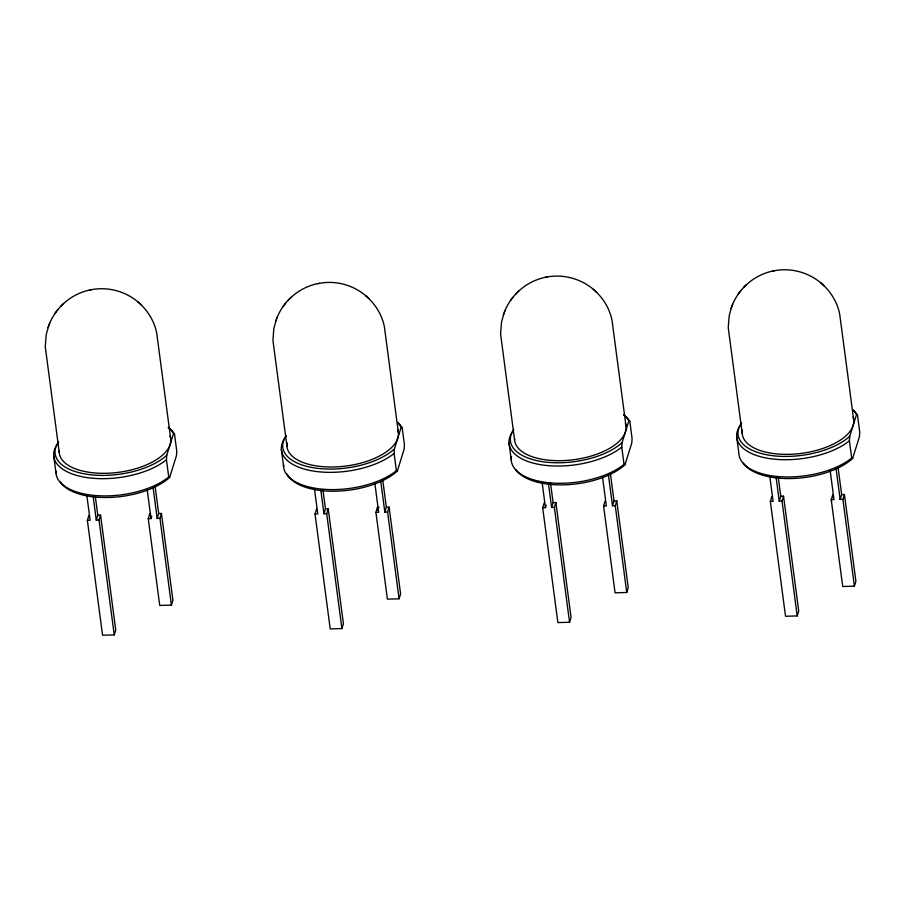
<?xml version="1.0" encoding="UTF-8"?>
<svg xmlns="http://www.w3.org/2000/svg" width="905" height="905" viewBox="0 0 905 905"><rect width="100%" height="100%" fill="white"/><g stroke="black" fill="none" stroke-linecap="round" stroke-linejoin="round"><path stroke-width="1.36" d="M168.319 427.748A62.106 29.458 -7.5 0 1 173.308 432.285L174.495 433.902L176.769 451.143L176.452 455.656L169.688 477.354L168.726 476.992L166.441 459.751L166.769 455.238L173.522 433.54A60.409 28.655 -7.5 0 0 168.375 427.273M397.861 422.873A62.106 29.458 -7.5 0 1 400.96 425.972L402.148 427.579L404.433 444.83L404.105 449.344L397.352 471.041L396.379 470.679L394.094 453.428L394.422 448.914L401.187 427.217A60.409 28.655 -7.5 0 0 397.657 422.431M623.647 415.112A62.106 29.458 -7.5 0 1 628.624 419.649L629.812 421.255L632.086 438.506L631.769 443.02L625.004 464.718L624.043 464.356L621.758 447.115L622.086 442.602L628.839 420.904A60.409 28.655 -7.5 0 0 623.703 414.637M853.177 410.237A62.106 29.458 -7.5 0 1 856.277 413.325L857.465 414.943L859.75 432.194L859.422 436.708L852.668 458.405L851.696 458.043L849.422 440.792L849.738 436.278L856.503 414.581A60.409 28.655 -7.5 0 0 852.974 409.795M48.666 325.913L46.212 334.669L45.261 346.66L59.266 452.545M276.319 319.589L273.876 328.345L272.925 340.348L286.93 446.233M503.983 313.277L501.528 322.033L500.578 334.024L514.583 439.909M731.647 306.953L729.192 315.709L728.242 327.712L742.247 433.597M100.557 515.16L99.041 520.024L96.281 520.092L97.797 515.239L100.557 515.16L115.749 630.038L114.245 634.903L102.559 635.231L87.366 520.341L88.882 515.488M161.452 513.474L159.936 518.327L157.176 518.407L158.692 513.542L161.452 513.474L172.923 600.264L171.418 605.128L159.732 605.445L148.262 518.656L149.766 513.791M148.262 518.656L151.011 518.576L151.769 516.144M328.221 508.848L326.705 513.701L323.945 513.78L325.461 508.915L328.221 508.848L343.414 623.726L341.898 628.579L330.223 628.907L315.031 514.029L316.535 509.164M389.105 507.151L387.589 512.015L384.84 512.083L386.344 507.23L389.105 507.151L400.587 593.952L399.071 598.805L387.397 599.133L375.914 512.332L377.43 507.479L379.003 507.434M555.874 502.524L554.358 507.388L551.609 507.456L553.113 502.603L555.874 502.524L571.066 617.402L569.562 622.267L557.876 622.595L542.683 507.705L544.199 502.852M542.683 507.705L545.444 507.626L546.201 505.205M616.769 500.838L615.253 505.691L612.493 505.771L614.009 500.906L616.769 500.838L628.251 587.628L626.735 592.492L615.061 592.809L603.578 506.019L605.083 501.155M783.538 496.2L782.022 501.065L779.262 501.144L780.777 496.279L783.538 496.2L798.73 611.09L797.215 615.943L785.54 616.271L770.347 501.393L771.863 496.528M844.422 494.515L842.906 499.379L840.157 499.447L841.661 494.594L844.422 494.515L855.904 581.304L854.388 586.168L842.713 586.497L831.231 499.696L832.747 494.843L833.12 497.637M49.062 324.838C55.669 307.202 71.789 293.571 90.262 289.917M276.726 318.515C283.333 300.879 299.442 287.247 317.915 283.593M504.39 312.202C510.986 294.555 527.106 280.935 545.579 277.281M732.043 305.879C738.65 288.243 754.759 274.611 773.232 270.957M48.067 327.508L49.651 323.289M275.731 321.185L277.303 316.965M503.384 314.872L504.967 310.641M731.048 308.548L732.62 304.329M740.788 290.686L738.197 294.159M55.216 313.107L56.257 311.727M56.823 310.958L57.818 309.646M282.88 306.795L283.921 305.415M284.487 304.646L285.471 303.333M510.544 300.471L511.574 299.091M512.14 298.322L513.135 297.01M60.612 306.444L61.845 305.234M62.4 304.68L63.565 303.537M288.265 300.132L289.498 298.91M290.064 298.367L291.229 297.213M515.929 293.808L517.162 292.598M517.717 292.044L518.882 290.901M743.582 287.496L744.826 286.274M745.381 285.731L746.546 284.577M166.441 459.751L164.224 461.448A62.106 29.458 -7.5 0 1 84.131 477.127A62.106 29.458 -7.5 0 1 58.633 442.466M168.726 476.992L166.497 478.7A62.106 29.458 -7.5 0 1 96.937 495.657A62.106 29.458 -7.5 0 1 55.952 471.075M394.094 453.428L391.876 455.136A62.106 29.458 -7.5 0 1 311.784 470.804A62.106 29.458 -7.5 0 1 286.297 436.142M396.379 470.679L394.161 472.387A62.106 29.458 -7.5 0 1 324.59 489.334A62.106 29.458 -7.5 0 1 283.616 464.751M621.758 447.115L619.54 448.812A62.106 29.458 -7.5 0 1 541.133 464.774A62.106 29.458 -7.5 0 1 512.535 431.708M624.088 464.322L621.826 466.064A62.106 29.458 -7.5 0 1 550.432 482.874A62.106 29.458 -7.5 0 1 511.506 456.55M849.422 440.792L847.193 442.5A62.106 29.458 -7.5 0 1 767.101 458.168A62.106 29.458 -7.5 0 1 741.614 423.506M851.696 458.043L849.478 459.751A62.106 29.458 -7.5 0 1 781.75 476.811A62.106 29.458 -7.5 0 1 738.944 453.982L736.659 436.73M91.541 289.668C108.396 286.455 126.587 291.557 139.291 303.107M319.205 283.356C336.06 280.143 354.251 285.245 366.944 296.795M546.858 277.032C563.713 273.819 581.915 278.921 594.608 290.471M774.522 270.708C791.377 267.495 809.568 272.609 822.272 284.159M89.799 290.007L91.824 289.611M317.463 283.695L319.476 283.288M545.115 277.371L547.14 276.975M772.78 271.059L774.793 270.652M87.366 520.341L90.127 520.262L86.79 495.08M315.031 514.029L317.779 513.95L314.454 488.768M375.914 512.332L378.675 512.264L374.84 483.247M603.578 506.019L606.339 505.94L602.492 476.924M770.347 501.393L773.108 501.313L769.77 476.132M831.231 499.696L833.991 499.628L830.157 470.6M856.503 414.581L857.465 414.943M628.839 420.904L629.812 421.255M401.187 427.217L402.148 427.579M173.522 433.54L174.495 433.902M823.018 284.849C831.446 292.643 837.634 303.118 839.738 314.442L853.743 420.327M595.366 291.161C603.793 298.955 609.981 309.431 612.074 320.766L626.079 426.651M367.702 297.485C376.129 305.279 382.317 315.755 384.421 327.078L398.426 432.963M140.049 303.797C148.465 311.591 154.653 322.078 156.757 333.402L170.762 439.287M821.05 283.039L824.285 286.003M593.386 289.362L596.633 292.315M365.733 295.686L368.969 298.639M138.069 301.998L141.316 304.951M842.906 499.379L854.388 586.168M838.154 468.009L841.661 494.594M836.084 468.677L840.157 499.447M782.022 501.065L797.215 615.943M778.21 476.833L780.777 496.279M776.139 477.535L779.262 501.144M615.253 505.691L626.735 592.492M610.49 474.333L614.009 500.906M608.42 474.989L612.493 505.771M554.358 507.388L569.562 622.267M550.545 483.157L553.113 502.603M548.475 483.847L551.609 507.456M542.118 482.444L545.444 507.626M509.006 443.054L511.291 460.294M387.589 512.015L399.071 598.805M382.838 480.646L386.344 507.23M380.767 481.313L384.84 512.083M377.43 507.479L377.804 510.273M326.705 513.701L341.898 628.579M322.881 489.469L325.461 508.915M320.823 490.171L323.945 513.78M281.342 449.366L283.627 466.618M159.936 518.327L171.418 605.128M155.174 486.969L158.692 513.542M153.103 487.625L157.176 518.407M147.176 489.56L151.011 518.576M99.041 520.024L114.245 634.903M95.229 495.793L97.797 515.239M93.158 496.483L96.281 520.092M53.689 455.69L55.974 472.942M849.738 436.278A60.409 28.655 -7.5 0 1 772.632 455.69A60.409 28.655 -7.5 0 1 741.467 423.065M853.053 417.047A56.155 26.641 -7.5 0 1 799.952 453.563A56.155 26.641 -7.5 0 1 742.439 430.203M852.668 458.405A60.409 28.655 -7.5 0 1 793.606 478.462A60.409 28.655 -7.5 0 1 743.367 463.111M169.688 477.354A60.409 28.655 -7.5 0 1 110.636 497.411A60.409 28.655 -7.5 0 1 60.386 482.06M166.769 455.238A60.409 28.655 -7.5 0 1 89.663 474.65A60.409 28.655 -7.5 0 1 58.497 442.013M170.083 436.006A56.155 26.641 -7.5 0 1 118.725 472.297A56.155 26.641 -7.5 0 1 59.255 450.86M394.422 448.914A60.409 28.655 -7.5 0 1 317.316 468.326A60.409 28.655 -7.5 0 1 286.15 435.701M397.352 471.041A60.409 28.655 -7.5 0 1 336.422 491.166A60.409 28.655 -7.5 0 1 287.1 474.084M397.736 429.683A56.155 26.641 -7.5 0 1 344.635 466.199A56.155 26.641 -7.5 0 1 287.123 442.839M622.086 442.602A60.409 28.655 -7.5 0 1 544.98 462.014A60.409 28.655 -7.5 0 1 513.814 429.377M625.004 464.718A60.409 28.655 -7.5 0 1 565.953 484.775A60.409 28.655 -7.5 0 1 515.703 469.423M625.4 423.37A56.155 26.641 -7.5 0 1 574.042 459.661A56.155 26.641 -7.5 0 1 514.572 438.224"/></g></svg>
